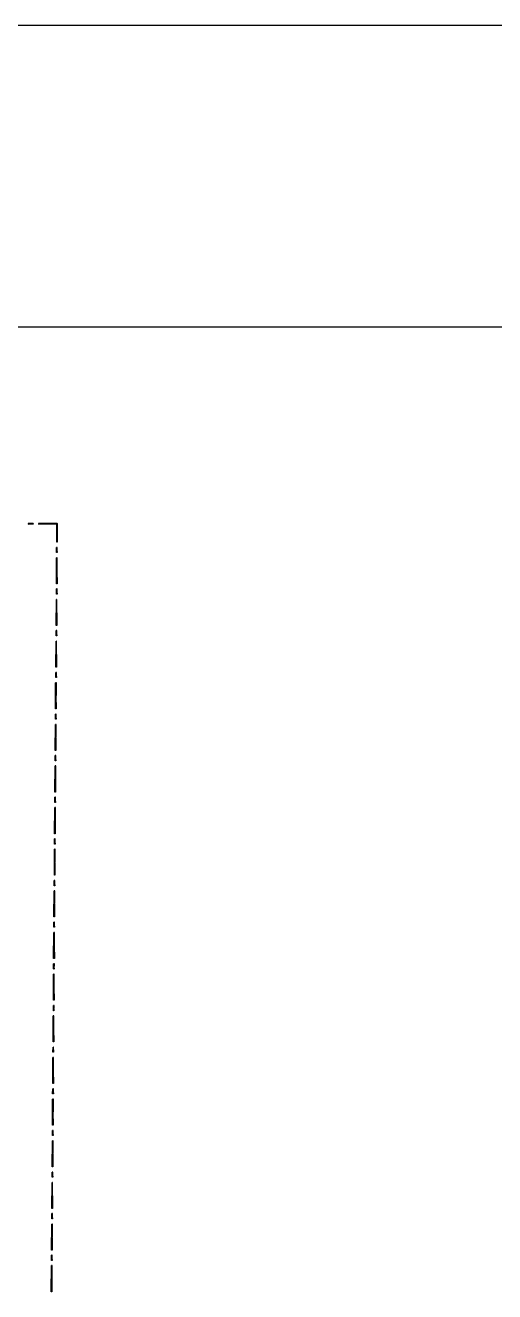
# Model space of a CAD drawing. Header units: feet. Extents: x 2272 to 4893, y 337 to 2916.
# Drawn here: x 3261 to 3541, y 2160 to 2916 of the extents above; entities that cross this region are included whole.
import ezdxf

# ---------------------------------------------------------------- set-up
doc = ezdxf.new("R2010")
doc.units = ezdxf.units.FT

msp = doc.modelspace()

# ---------------------------------------------------------------- hatches: boundary and pattern name
at = {"true_color": 0x999999, "transparency": 33554687}
h = msp.add_hatch(color=253, dxfattribs=at)
h.paths.add_polyline_path([(3262.429, 2618.255), (3262.429, 2617.863), (3265.499, 2618.255)])
h.paths.add_polyline_path([(3262.429, 2617.863), (3265.499, 2618.255), (3265.499, 2617.863)])
h = msp.add_hatch(color=253, dxfattribs=at)
h.paths.add_polyline_path([(3262.429, 2618.255), (3262.429, 2617.863), (3265.499, 2618.255)])
h.paths.add_polyline_path([(3262.429, 2617.863), (3265.499, 2618.255), (3265.499, 2617.863)])
h = msp.add_hatch(color=253, dxfattribs=at)
h.paths.add_polyline_path([(3268.602, 2618.255), (3268.602, 2617.863), (3279.806, 2618.255)])
h.paths.add_polyline_path([(3268.602, 2617.863), (3279.806, 2618.255), (3279.806, 2617.863)])
h = msp.add_hatch(color=253, dxfattribs=at)
h.paths.add_polyline_path([(3268.602, 2618.255), (3268.602, 2617.863), (3279.806, 2618.255)])
h.paths.add_polyline_path([(3268.602, 2617.863), (3279.806, 2618.255), (3279.806, 2617.863)])
h = msp.add_hatch(color=253, dxfattribs=at)
h.paths.add_polyline_path([(3279.969, 2618.092), (3279.643, 2618.092), (3279.904, 2607.149)])
h.paths.add_polyline_path([(3279.643, 2618.092), (3279.904, 2607.149), (3279.545, 2607.149)])
h = msp.add_hatch(color=253, dxfattribs=at)
h.paths.add_polyline_path([(3279.969, 2618.092), (3279.643, 2618.092), (3279.904, 2607.149)])
h.paths.add_polyline_path([(3279.643, 2618.092), (3279.904, 2607.149), (3279.545, 2607.149)])
h = msp.add_hatch(color=253, dxfattribs=at)
h.paths.add_polyline_path([(3279.904, 2604.046), (3279.479, 2604.046), (3279.904, 2600.943)])
h.paths.add_polyline_path([(3279.479, 2604.046), (3279.904, 2600.943), (3279.479, 2600.943)])
h = msp.add_hatch(color=253, dxfattribs=at)
h.paths.add_polyline_path([(3279.904, 2604.046), (3279.479, 2604.046), (3279.904, 2600.943)])
h.paths.add_polyline_path([(3279.479, 2604.046), (3279.904, 2600.943), (3279.479, 2600.943)])
h = msp.add_hatch(color=253, dxfattribs=at)
h.paths.add_polyline_path([(3279.904, 2597.775), (3279.479, 2597.873), (3279.741, 2582.325)])
h.paths.add_polyline_path([(3279.479, 2597.873), (3279.741, 2582.325), (3279.381, 2582.325)])
h = msp.add_hatch(color=253, dxfattribs=at)
h.paths.add_polyline_path([(3279.904, 2597.775), (3279.479, 2597.873), (3279.741, 2582.325)])
h.paths.add_polyline_path([(3279.479, 2597.873), (3279.741, 2582.325), (3279.381, 2582.325)])
h = msp.add_hatch(color=253, dxfattribs=at)
h.paths.add_polyline_path([(3279.741, 2579.222), (3279.316, 2579.222), (3279.741, 2576.118)])
h.paths.add_polyline_path([(3279.316, 2579.222), (3279.741, 2576.118), (3279.316, 2576.118)])
h = msp.add_hatch(color=253, dxfattribs=at)
h.paths.add_polyline_path([(3279.741, 2579.222), (3279.316, 2579.222), (3279.741, 2576.118)])
h.paths.add_polyline_path([(3279.316, 2579.222), (3279.741, 2576.118), (3279.316, 2576.118)])
h = msp.add_hatch(color=253, dxfattribs=at)
h.paths.add_polyline_path([(3279.643, 2572.95), (3279.316, 2572.95), (3279.545, 2557.467)])
h.paths.add_polyline_path([(3279.316, 2572.95), (3279.545, 2557.467), (3279.153, 2557.467)])
h = msp.add_hatch(color=253, dxfattribs=at)
h.paths.add_polyline_path([(3279.643, 2572.95), (3279.316, 2572.95), (3279.545, 2557.467)])
h.paths.add_polyline_path([(3279.316, 2572.95), (3279.545, 2557.467), (3279.153, 2557.467)])
h = msp.add_hatch(color=253, dxfattribs=at)
h.paths.add_polyline_path([(3279.545, 2554.364), (3279.153, 2554.364), (3279.545, 2551.196)])
h.paths.add_polyline_path([(3279.153, 2554.364), (3279.545, 2551.196), (3279.153, 2551.196)])
h = msp.add_hatch(color=253, dxfattribs=at)
h.paths.add_polyline_path([(3279.545, 2554.364), (3279.153, 2554.364), (3279.545, 2551.196)])
h.paths.add_polyline_path([(3279.153, 2554.364), (3279.545, 2551.196), (3279.153, 2551.196)])
h = msp.add_hatch(color=253, dxfattribs=at)
h.paths.add_polyline_path([(3279.479, 2548.093), (3279.153, 2548.093), (3279.381, 2532.642)])
h.paths.add_polyline_path([(3279.153, 2548.093), (3279.381, 2532.642), (3278.957, 2532.642)])
h = msp.add_hatch(color=253, dxfattribs=at)
h.paths.add_polyline_path([(3279.479, 2548.093), (3279.153, 2548.093), (3279.381, 2532.642)])
h.paths.add_polyline_path([(3279.153, 2548.093), (3279.381, 2532.642), (3278.957, 2532.642)])
h = msp.add_hatch(color=253, dxfattribs=at)
h.paths.add_polyline_path([(3279.381, 2529.474), (3278.957, 2529.474), (3279.316, 2526.371)])
h.paths.add_polyline_path([(3278.957, 2529.474), (3279.316, 2526.371), (3278.957, 2526.371)])
h = msp.add_hatch(color=253, dxfattribs=at)
h.paths.add_polyline_path([(3279.381, 2529.474), (3278.957, 2529.474), (3279.316, 2526.371)])
h.paths.add_polyline_path([(3278.957, 2529.474), (3279.316, 2526.371), (3278.957, 2526.371)])
h = msp.add_hatch(color=253, dxfattribs=at)
h.paths.add_polyline_path([(3279.316, 2523.268), (3278.891, 2523.268), (3279.218, 2507.72)])
h.paths.add_polyline_path([(3278.891, 2523.268), (3279.218, 2507.72), (3278.793, 2507.72)])
h = msp.add_hatch(color=253, dxfattribs=at)
h.paths.add_polyline_path([(3279.316, 2523.268), (3278.891, 2523.268), (3279.218, 2507.72)])
h.paths.add_polyline_path([(3278.891, 2523.268), (3279.218, 2507.72), (3278.793, 2507.72)])
h = msp.add_hatch(color=253, dxfattribs=at)
h.paths.add_polyline_path([(3279.218, 2504.617), (3278.793, 2504.617), (3279.153, 2501.546)])
h.paths.add_polyline_path([(3278.793, 2504.617), (3279.153, 2501.546), (3278.793, 2501.546)])
h = msp.add_hatch(color=253, dxfattribs=at)
h.paths.add_polyline_path([(3279.218, 2504.617), (3278.793, 2504.617), (3279.153, 2501.546)])
h.paths.add_polyline_path([(3278.793, 2504.617), (3279.153, 2501.546), (3278.793, 2501.546)])
h = msp.add_hatch(color=253, dxfattribs=at)
h.paths.add_polyline_path([(3279.153, 2498.443), (3278.728, 2498.443), (3279.055, 2482.895)])
h.paths.add_polyline_path([(3278.728, 2498.443), (3279.055, 2482.895), (3278.63, 2482.895)])
h = msp.add_hatch(color=253, dxfattribs=at)
h.paths.add_polyline_path([(3279.153, 2498.443), (3278.728, 2498.443), (3279.055, 2482.895)])
h.paths.add_polyline_path([(3278.728, 2498.443), (3279.055, 2482.895), (3278.63, 2482.895)])
h = msp.add_hatch(color=253, dxfattribs=at)
h.paths.add_polyline_path([(3278.957, 2479.792), (3278.63, 2479.792), (3278.957, 2476.689)])
h.paths.add_polyline_path([(3278.63, 2479.792), (3278.957, 2476.689), (3278.565, 2476.689)])
h = msp.add_hatch(color=253, dxfattribs=at)
h.paths.add_polyline_path([(3278.957, 2479.792), (3278.63, 2479.792), (3278.957, 2476.689)])
h.paths.add_polyline_path([(3278.63, 2479.792), (3278.957, 2476.689), (3278.565, 2476.689)])
h = msp.add_hatch(color=253, dxfattribs=at)
h.paths.add_polyline_path([(3278.957, 2473.618), (3278.565, 2473.618), (3278.891, 2458.038)])
h.paths.add_polyline_path([(3278.565, 2473.618), (3278.891, 2458.038), (3278.467, 2458.038)])
h = msp.add_hatch(color=253, dxfattribs=at)
h.paths.add_polyline_path([(3278.957, 2473.618), (3278.565, 2473.618), (3278.891, 2458.038)])
h.paths.add_polyline_path([(3278.565, 2473.618), (3278.891, 2458.038), (3278.467, 2458.038)])
h = msp.add_hatch(color=253, dxfattribs=at)
h.paths.add_polyline_path([(3278.793, 2448.761), (3278.401, 2448.761), (3278.63, 2433.213)])
h.paths.add_polyline_path([(3278.401, 2448.761), (3278.63, 2433.213), (3278.303, 2433.213)])
h = msp.add_hatch(color=253, dxfattribs=at)
h.paths.add_polyline_path([(3278.793, 2448.761), (3278.401, 2448.761), (3278.63, 2433.213)])
h.paths.add_polyline_path([(3278.401, 2448.761), (3278.63, 2433.213), (3278.303, 2433.213)])
h = msp.add_hatch(color=253, dxfattribs=at)
h.paths.add_polyline_path([(3278.793, 2454.967), (3278.467, 2454.967), (3278.793, 2451.864)])
h.paths.add_polyline_path([(3278.467, 2454.967), (3278.793, 2451.864), (3278.401, 2451.864)])
h = msp.add_hatch(color=253, dxfattribs=at)
h.paths.add_polyline_path([(3278.793, 2454.967), (3278.467, 2454.967), (3278.793, 2451.864)])
h.paths.add_polyline_path([(3278.467, 2454.967), (3278.793, 2451.864), (3278.401, 2451.864)])
h = msp.add_hatch(color=253, dxfattribs=at)
h.paths.add_polyline_path([(3278.63, 2430.11), (3278.205, 2430.11), (3278.63, 2427.039)])
h.paths.add_polyline_path([(3278.205, 2430.11), (3278.63, 2427.039), (3278.205, 2427.039)])
h = msp.add_hatch(color=253, dxfattribs=at)
h.paths.add_polyline_path([(3278.63, 2430.11), (3278.205, 2430.11), (3278.63, 2427.039)])
h.paths.add_polyline_path([(3278.205, 2430.11), (3278.63, 2427.039), (3278.205, 2427.039)])
h = msp.add_hatch(color=253, dxfattribs=at)
h.paths.add_polyline_path([(3278.63, 2423.936), (3278.205, 2423.936), (3278.467, 2408.388)])
h.paths.add_polyline_path([(3278.205, 2423.936), (3278.467, 2408.388), (3278.14, 2408.388)])
h = msp.add_hatch(color=253, dxfattribs=at)
h.paths.add_polyline_path([(3278.63, 2423.936), (3278.205, 2423.936), (3278.467, 2408.388)])
h.paths.add_polyline_path([(3278.205, 2423.936), (3278.467, 2408.388), (3278.14, 2408.388)])
h = msp.add_hatch(color=253, dxfattribs=at)
h.paths.add_polyline_path([(3278.467, 2405.285), (3278.042, 2405.285), (3278.467, 2402.182)])
h.paths.add_polyline_path([(3278.042, 2405.285), (3278.467, 2402.182), (3278.042, 2402.182)])
h = msp.add_hatch(color=253, dxfattribs=at)
h.paths.add_polyline_path([(3278.467, 2405.285), (3278.042, 2405.285), (3278.467, 2402.182)])
h.paths.add_polyline_path([(3278.042, 2405.285), (3278.467, 2402.182), (3278.042, 2402.182)])
h = msp.add_hatch(color=253, dxfattribs=at)
h.paths.add_polyline_path([(3278.401, 2399.111), (3278.042, 2399.111), (3278.303, 2383.531)])
h.paths.add_polyline_path([(3278.042, 2399.111), (3278.303, 2383.531), (3277.879, 2383.531)])
h = msp.add_hatch(color=253, dxfattribs=at)
h.paths.add_polyline_path([(3278.401, 2399.111), (3278.042, 2399.111), (3278.303, 2383.531)])
h.paths.add_polyline_path([(3278.042, 2399.111), (3278.303, 2383.531), (3277.879, 2383.531)])
h = msp.add_hatch(color=253, dxfattribs=at)
h.paths.add_polyline_path([(3278.303, 2380.46), (3277.879, 2380.46), (3278.303, 2377.357)])
h.paths.add_polyline_path([(3277.879, 2380.46), (3278.303, 2377.357), (3277.879, 2377.357)])
h = msp.add_hatch(color=253, dxfattribs=at)
h.paths.add_polyline_path([(3278.303, 2380.46), (3277.879, 2380.46), (3278.303, 2377.357)])
h.paths.add_polyline_path([(3277.879, 2380.46), (3278.303, 2377.357), (3277.879, 2377.357)])
h = msp.add_hatch(color=253, dxfattribs=at)
h.paths.add_polyline_path([(3278.205, 2374.189), (3277.879, 2374.189), (3278.14, 2358.706)])
h.paths.add_polyline_path([(3277.879, 2374.189), (3278.14, 2358.706), (3277.716, 2358.706)])
h = msp.add_hatch(color=253, dxfattribs=at)
h.paths.add_polyline_path([(3278.205, 2374.189), (3277.879, 2374.189), (3278.14, 2358.706)])
h.paths.add_polyline_path([(3277.879, 2374.189), (3278.14, 2358.706), (3277.716, 2358.706)])
h = msp.add_hatch(color=253, dxfattribs=at)
h.paths.add_polyline_path([(3278.14, 2355.603), (3277.716, 2355.603), (3278.042, 2352.434)])
h.paths.add_polyline_path([(3277.716, 2355.603), (3278.042, 2352.434), (3277.716, 2352.532)])
h = msp.add_hatch(color=253, dxfattribs=at)
h.paths.add_polyline_path([(3278.14, 2355.603), (3277.716, 2355.603), (3278.042, 2352.434)])
h.paths.add_polyline_path([(3277.716, 2355.603), (3278.042, 2352.434), (3277.716, 2352.532)])
h = msp.add_hatch(color=253, dxfattribs=at)
h.paths.add_polyline_path([(3278.042, 2349.331), (3277.65, 2349.331), (3277.977, 2333.881)])
h.paths.add_polyline_path([(3277.65, 2349.331), (3277.977, 2333.881), (3277.552, 2333.881)])
h = msp.add_hatch(color=253, dxfattribs=at)
h.paths.add_polyline_path([(3278.042, 2349.331), (3277.65, 2349.331), (3277.977, 2333.881)])
h.paths.add_polyline_path([(3277.65, 2349.331), (3277.977, 2333.881), (3277.552, 2333.881)])
h = msp.add_hatch(color=253, dxfattribs=at)
h.paths.add_polyline_path([(3277.977, 2330.778), (3277.552, 2330.778), (3277.879, 2327.609)])
h.paths.add_polyline_path([(3277.552, 2330.778), (3277.879, 2327.609), (3277.552, 2327.609)])
h = msp.add_hatch(color=253, dxfattribs=at)
h.paths.add_polyline_path([(3277.977, 2330.778), (3277.552, 2330.778), (3277.879, 2327.609)])
h.paths.add_polyline_path([(3277.552, 2330.778), (3277.879, 2327.609), (3277.552, 2327.609)])
h = msp.add_hatch(color=253, dxfattribs=at)
h.paths.add_polyline_path([(3277.879, 2324.506), (3277.454, 2324.506), (3277.814, 2309.024)])
h.paths.add_polyline_path([(3277.454, 2324.506), (3277.814, 2309.024), (3277.389, 2309.024)])
h = msp.add_hatch(color=253, dxfattribs=at)
h.paths.add_polyline_path([(3277.879, 2324.506), (3277.454, 2324.506), (3277.814, 2309.024)])
h.paths.add_polyline_path([(3277.454, 2324.506), (3277.814, 2309.024), (3277.389, 2309.024)])
h = msp.add_hatch(color=253, dxfattribs=at)
h.paths.add_polyline_path([(3277.716, 2305.855), (3277.389, 2305.855), (3277.716, 2302.752)])
h.paths.add_polyline_path([(3277.389, 2305.855), (3277.716, 2302.752), (3277.291, 2302.752)])
h = msp.add_hatch(color=253, dxfattribs=at)
h.paths.add_polyline_path([(3277.716, 2305.855), (3277.389, 2305.855), (3277.716, 2302.752)])
h.paths.add_polyline_path([(3277.389, 2305.855), (3277.716, 2302.752), (3277.291, 2302.752)])
h = msp.add_hatch(color=253, dxfattribs=at)
h.paths.add_polyline_path([(3277.716, 2299.682), (3277.291, 2299.682), (3277.65, 2284.133)])
h.paths.add_polyline_path([(3277.291, 2299.682), (3277.65, 2284.133), (3277.226, 2284.133)])
h = msp.add_hatch(color=253, dxfattribs=at)
h.paths.add_polyline_path([(3277.716, 2299.682), (3277.291, 2299.682), (3277.65, 2284.133)])
h.paths.add_polyline_path([(3277.291, 2299.682), (3277.65, 2284.133), (3277.226, 2284.133)])
h = msp.add_hatch(color=253, dxfattribs=at)
h.paths.add_polyline_path([(3277.552, 2274.824), (3277.128, 2274.824), (3277.389, 2259.276)])
h.paths.add_polyline_path([(3277.128, 2274.824), (3277.389, 2259.276), (3277.062, 2259.276)])
h = msp.add_hatch(color=253, dxfattribs=at)
h.paths.add_polyline_path([(3277.552, 2274.824), (3277.128, 2274.824), (3277.389, 2259.276)])
h.paths.add_polyline_path([(3277.128, 2274.824), (3277.389, 2259.276), (3277.062, 2259.276)])
h = msp.add_hatch(color=253, dxfattribs=at)
h.paths.add_polyline_path([(3277.552, 2281.03), (3277.226, 2281.03), (3277.552, 2277.927)])
h.paths.add_polyline_path([(3277.226, 2281.03), (3277.552, 2277.927), (3277.128, 2277.927)])
h = msp.add_hatch(color=253, dxfattribs=at)
h.paths.add_polyline_path([(3277.552, 2281.03), (3277.226, 2281.03), (3277.552, 2277.927)])
h.paths.add_polyline_path([(3277.226, 2281.03), (3277.552, 2277.927), (3277.128, 2277.927)])
h = msp.add_hatch(color=253, dxfattribs=at)
h.paths.add_polyline_path([(3277.389, 2256.206), (3276.964, 2256.206), (3277.389, 2253.103)])
h.paths.add_polyline_path([(3276.964, 2256.206), (3277.389, 2253.103), (3276.964, 2253.103)])
h = msp.add_hatch(color=253, dxfattribs=at)
h.paths.add_polyline_path([(3277.389, 2256.206), (3276.964, 2256.206), (3277.389, 2253.103)])
h.paths.add_polyline_path([(3276.964, 2256.206), (3277.389, 2253.103), (3276.964, 2253.103)])
h = msp.add_hatch(color=253, dxfattribs=at)
h.paths.add_polyline_path([(3277.389, 2249.999), (3276.964, 2249.999), (3277.226, 2234.451)])
h.paths.add_polyline_path([(3276.964, 2249.999), (3277.226, 2234.451), (3276.866, 2234.451)])
h = msp.add_hatch(color=253, dxfattribs=at)
h.paths.add_polyline_path([(3277.389, 2249.999), (3276.964, 2249.999), (3277.226, 2234.451)])
h.paths.add_polyline_path([(3276.964, 2249.999), (3277.226, 2234.451), (3276.866, 2234.451)])
h = msp.add_hatch(color=253, dxfattribs=at)
h.paths.add_polyline_path([(3277.226, 2231.348), (3276.801, 2231.348), (3277.226, 2228.245)])
h.paths.add_polyline_path([(3276.801, 2231.348), (3277.226, 2228.245), (3276.801, 2228.245)])
h = msp.add_hatch(color=253, dxfattribs=at)
h.paths.add_polyline_path([(3277.226, 2231.348), (3276.801, 2231.348), (3277.226, 2228.245)])
h.paths.add_polyline_path([(3276.801, 2231.348), (3277.226, 2228.245), (3276.801, 2228.245)])
h = msp.add_hatch(color=253, dxfattribs=at)
h.paths.add_polyline_path([(3277.128, 2225.175), (3276.801, 2225.175), (3277.062, 2209.626)])
h.paths.add_polyline_path([(3276.801, 2225.175), (3277.062, 2209.626), (3276.638, 2209.626)])
h = msp.add_hatch(color=253, dxfattribs=at)
h.paths.add_polyline_path([(3277.128, 2225.175), (3276.801, 2225.175), (3277.062, 2209.626)])
h.paths.add_polyline_path([(3276.801, 2225.175), (3277.062, 2209.626), (3276.638, 2209.626)])
h = msp.add_hatch(color=253, dxfattribs=at)
h.paths.add_polyline_path([(3277.062, 2206.523), (3276.638, 2206.523), (3277.062, 2203.42)])
h.paths.add_polyline_path([(3276.638, 2206.523), (3277.062, 2203.42), (3276.638, 2203.42)])
h = msp.add_hatch(color=253, dxfattribs=at)
h.paths.add_polyline_path([(3277.062, 2206.523), (3276.638, 2206.523), (3277.062, 2203.42)])
h.paths.add_polyline_path([(3276.638, 2206.523), (3277.062, 2203.42), (3276.638, 2203.42)])
h = msp.add_hatch(color=253, dxfattribs=at)
h.paths.add_polyline_path([(3276.964, 2200.317), (3276.638, 2200.317), (3276.866, 2184.769)])
h.paths.add_polyline_path([(3276.638, 2200.317), (3276.866, 2184.769), (3276.474, 2184.769)])
h = msp.add_hatch(color=253, dxfattribs=at)
h.paths.add_polyline_path([(3276.964, 2200.317), (3276.638, 2200.317), (3276.866, 2184.769)])
h.paths.add_polyline_path([(3276.638, 2200.317), (3276.866, 2184.769), (3276.474, 2184.769)])
h = msp.add_hatch(color=253, dxfattribs=at)
h.paths.add_polyline_path([(3276.866, 2181.699), (3276.474, 2181.699), (3276.801, 2178.596)])
h.paths.add_polyline_path([(3276.474, 2181.699), (3276.801, 2178.596), (3276.474, 2178.596)])
h = msp.add_hatch(color=253, dxfattribs=at)
h.paths.add_polyline_path([(3276.866, 2181.699), (3276.474, 2181.699), (3276.801, 2178.596)])
h.paths.add_polyline_path([(3276.474, 2181.699), (3276.801, 2178.596), (3276.474, 2178.596)])
h = msp.add_hatch(color=253, dxfattribs=at)
h.paths.add_polyline_path([(3276.801, 2175.492), (3276.376, 2175.492), (3276.703, 2159.944)])
h.paths.add_polyline_path([(3276.376, 2175.492), (3276.703, 2159.944), (3276.311, 2159.944)])
h = msp.add_hatch(color=253, dxfattribs=at)
h.paths.add_polyline_path([(3276.801, 2175.492), (3276.376, 2175.492), (3276.703, 2159.944)])
h.paths.add_polyline_path([(3276.376, 2175.492), (3276.703, 2159.944), (3276.311, 2159.944)])

# ---------------------------------------------------------------- linework, layer by layer
for p, q in [((2720.204, 2915.521), (3269.716, 2915.521)), ((3269.716, 2915.521), (4892.649, 2915.521)), ((4892.649, 2735.521), (2720.204, 2735.521))]:
    msp.add_line(p, q)
at = {"color": 253, "linetype": 'Continuous', "lineweight": -2, "true_color": 0x999999, "transparency": 33554687}
for points in [[(3262.429, 2618.255), (3262.429, 2617.863), (3265.499, 2618.255)], [(3262.429, 2617.863), (3265.499, 2618.255), (3265.499, 2617.863)], [(3262.429, 2618.255), (3262.429, 2617.863), (3265.499, 2618.255)], [(3262.429, 2617.863), (3265.499, 2618.255), (3265.499, 2617.863)], [(3268.602, 2618.255), (3268.602, 2617.863), (3279.806, 2618.255)], [(3268.602, 2617.863), (3279.806, 2618.255), (3279.806, 2617.863)], [(3268.602, 2618.255), (3268.602, 2617.863), (3279.806, 2618.255)], [(3268.602, 2617.863), (3279.806, 2618.255), (3279.806, 2617.863)], [(3279.643, 2618.092), (3279.904, 2607.149), (3279.545, 2607.149)], [(3279.643, 2618.092), (3279.904, 2607.149), (3279.545, 2607.149)], [(3279.969, 2618.092), (3279.643, 2618.092), (3279.904, 2607.149)], [(3279.969, 2618.092), (3279.643, 2618.092), (3279.904, 2607.149)], [(3279.904, 2604.046), (3279.479, 2604.046), (3279.904, 2600.943)], [(3279.479, 2604.046), (3279.904, 2600.943), (3279.479, 2600.943)], [(3279.904, 2604.046), (3279.479, 2604.046), (3279.904, 2600.943)], [(3279.479, 2604.046), (3279.904, 2600.943), (3279.479, 2600.943)], [(3279.479, 2597.873), (3279.741, 2582.325), (3279.381, 2582.325)], [(3279.479, 2597.873), (3279.741, 2582.325), (3279.381, 2582.325)], [(3279.904, 2597.775), (3279.479, 2597.873), (3279.741, 2582.325)], [(3279.904, 2597.775), (3279.479, 2597.873), (3279.741, 2582.325)], [(3279.741, 2579.222), (3279.316, 2579.222), (3279.741, 2576.118)], [(3279.316, 2579.222), (3279.741, 2576.118), (3279.316, 2576.118)], [(3279.741, 2579.222), (3279.316, 2579.222), (3279.741, 2576.118)], [(3279.316, 2579.222), (3279.741, 2576.118), (3279.316, 2576.118)], [(3279.316, 2572.95), (3279.545, 2557.467), (3279.153, 2557.467)], [(3279.316, 2572.95), (3279.545, 2557.467), (3279.153, 2557.467)], [(3279.643, 2572.95), (3279.316, 2572.95), (3279.545, 2557.467)], [(3279.643, 2572.95), (3279.316, 2572.95), (3279.545, 2557.467)], [(3279.545, 2554.364), (3279.153, 2554.364), (3279.545, 2551.196)], [(3279.153, 2554.364), (3279.545, 2551.196), (3279.153, 2551.196)], [(3279.545, 2554.364), (3279.153, 2554.364), (3279.545, 2551.196)], [(3279.153, 2554.364), (3279.545, 2551.196), (3279.153, 2551.196)], [(3279.153, 2548.093), (3279.381, 2532.642), (3278.957, 2532.642)], [(3279.153, 2548.093), (3279.381, 2532.642), (3278.957, 2532.642)], [(3279.479, 2548.093), (3279.153, 2548.093), (3279.381, 2532.642)], [(3279.479, 2548.093), (3279.153, 2548.093), (3279.381, 2532.642)], [(3279.381, 2529.474), (3278.957, 2529.474), (3279.316, 2526.371)], [(3278.957, 2529.474), (3279.316, 2526.371), (3278.957, 2526.371)], [(3279.381, 2529.474), (3278.957, 2529.474), (3279.316, 2526.371)], [(3278.957, 2529.474), (3279.316, 2526.371), (3278.957, 2526.371)], [(3278.891, 2523.268), (3279.218, 2507.72), (3278.793, 2507.72)], [(3278.891, 2523.268), (3279.218, 2507.72), (3278.793, 2507.72)], [(3279.316, 2523.268), (3278.891, 2523.268), (3279.218, 2507.72)], [(3279.316, 2523.268), (3278.891, 2523.268), (3279.218, 2507.72)], [(3279.218, 2504.617), (3278.793, 2504.617), (3279.153, 2501.546)], [(3278.793, 2504.617), (3279.153, 2501.546), (3278.793, 2501.546)], [(3279.218, 2504.617), (3278.793, 2504.617), (3279.153, 2501.546)], [(3278.793, 2504.617), (3279.153, 2501.546), (3278.793, 2501.546)], [(3278.728, 2498.443), (3279.055, 2482.895), (3278.63, 2482.895)], [(3278.728, 2498.443), (3279.055, 2482.895), (3278.63, 2482.895)], [(3279.153, 2498.443), (3278.728, 2498.443), (3279.055, 2482.895)], [(3279.153, 2498.443), (3278.728, 2498.443), (3279.055, 2482.895)], [(3278.63, 2479.792), (3278.957, 2476.689), (3278.565, 2476.689)], [(3278.63, 2479.792), (3278.957, 2476.689), (3278.565, 2476.689)], [(3278.957, 2479.792), (3278.63, 2479.792), (3278.957, 2476.689)], [(3278.957, 2479.792), (3278.63, 2479.792), (3278.957, 2476.689)], [(3278.565, 2473.618), (3278.891, 2458.038), (3278.467, 2458.038)], [(3278.565, 2473.618), (3278.891, 2458.038), (3278.467, 2458.038)], [(3278.957, 2473.618), (3278.565, 2473.618), (3278.891, 2458.038)], [(3278.957, 2473.618), (3278.565, 2473.618), (3278.891, 2458.038)], [(3278.401, 2448.761), (3278.63, 2433.213), (3278.303, 2433.213)], [(3278.401, 2448.761), (3278.63, 2433.213), (3278.303, 2433.213)], [(3278.467, 2454.967), (3278.793, 2451.864), (3278.401, 2451.864)], [(3278.467, 2454.967), (3278.793, 2451.864), (3278.401, 2451.864)], [(3278.793, 2448.761), (3278.401, 2448.761), (3278.63, 2433.213)], [(3278.793, 2448.761), (3278.401, 2448.761), (3278.63, 2433.213)], [(3278.793, 2454.967), (3278.467, 2454.967), (3278.793, 2451.864)], [(3278.793, 2454.967), (3278.467, 2454.967), (3278.793, 2451.864)], [(3278.63, 2430.11), (3278.205, 2430.11), (3278.63, 2427.039)], [(3278.205, 2430.11), (3278.63, 2427.039), (3278.205, 2427.039)], [(3278.63, 2430.11), (3278.205, 2430.11), (3278.63, 2427.039)], [(3278.205, 2430.11), (3278.63, 2427.039), (3278.205, 2427.039)], [(3278.205, 2423.936), (3278.467, 2408.388), (3278.14, 2408.388)], [(3278.205, 2423.936), (3278.467, 2408.388), (3278.14, 2408.388)], [(3278.63, 2423.936), (3278.205, 2423.936), (3278.467, 2408.388)], [(3278.63, 2423.936), (3278.205, 2423.936), (3278.467, 2408.388)], [(3278.467, 2405.285), (3278.042, 2405.285), (3278.467, 2402.182)], [(3278.042, 2405.285), (3278.467, 2402.182), (3278.042, 2402.182)], [(3278.467, 2405.285), (3278.042, 2405.285), (3278.467, 2402.182)], [(3278.042, 2405.285), (3278.467, 2402.182), (3278.042, 2402.182)], [(3278.042, 2399.111), (3278.303, 2383.531), (3277.879, 2383.531)], [(3278.042, 2399.111), (3278.303, 2383.531), (3277.879, 2383.531)], [(3278.401, 2399.111), (3278.042, 2399.111), (3278.303, 2383.531)], [(3278.401, 2399.111), (3278.042, 2399.111), (3278.303, 2383.531)], [(3278.303, 2380.46), (3277.879, 2380.46), (3278.303, 2377.357)], [(3277.879, 2380.46), (3278.303, 2377.357), (3277.879, 2377.357)], [(3278.303, 2380.46), (3277.879, 2380.46), (3278.303, 2377.357)], [(3277.879, 2380.46), (3278.303, 2377.357), (3277.879, 2377.357)], [(3277.879, 2374.189), (3278.14, 2358.706), (3277.716, 2358.706)], [(3277.879, 2374.189), (3278.14, 2358.706), (3277.716, 2358.706)], [(3278.205, 2374.189), (3277.879, 2374.189), (3278.14, 2358.706)], [(3278.205, 2374.189), (3277.879, 2374.189), (3278.14, 2358.706)], [(3278.14, 2355.603), (3277.716, 2355.603), (3278.042, 2352.434)], [(3277.716, 2355.603), (3278.042, 2352.434), (3277.716, 2352.532)], [(3278.14, 2355.603), (3277.716, 2355.603), (3278.042, 2352.434)], [(3277.716, 2355.603), (3278.042, 2352.434), (3277.716, 2352.532)], [(3277.65, 2349.331), (3277.977, 2333.881), (3277.552, 2333.881)], [(3277.65, 2349.331), (3277.977, 2333.881), (3277.552, 2333.881)], [(3278.042, 2349.331), (3277.65, 2349.331), (3277.977, 2333.881)], [(3278.042, 2349.331), (3277.65, 2349.331), (3277.977, 2333.881)], [(3277.977, 2330.778), (3277.552, 2330.778), (3277.879, 2327.609)], [(3277.552, 2330.778), (3277.879, 2327.609), (3277.552, 2327.609)], [(3277.977, 2330.778), (3277.552, 2330.778), (3277.879, 2327.609)], [(3277.552, 2330.778), (3277.879, 2327.609), (3277.552, 2327.609)], [(3277.454, 2324.506), (3277.814, 2309.024), (3277.389, 2309.024)], [(3277.454, 2324.506), (3277.814, 2309.024), (3277.389, 2309.024)], [(3277.879, 2324.506), (3277.454, 2324.506), (3277.814, 2309.024)], [(3277.879, 2324.506), (3277.454, 2324.506), (3277.814, 2309.024)], [(3277.389, 2305.855), (3277.716, 2302.752), (3277.291, 2302.752)], [(3277.389, 2305.855), (3277.716, 2302.752), (3277.291, 2302.752)], [(3277.716, 2305.855), (3277.389, 2305.855), (3277.716, 2302.752)], [(3277.716, 2305.855), (3277.389, 2305.855), (3277.716, 2302.752)], [(3277.291, 2299.682), (3277.65, 2284.133), (3277.226, 2284.133)], [(3277.291, 2299.682), (3277.65, 2284.133), (3277.226, 2284.133)], [(3277.716, 2299.682), (3277.291, 2299.682), (3277.65, 2284.133)], [(3277.716, 2299.682), (3277.291, 2299.682), (3277.65, 2284.133)], [(3277.128, 2274.824), (3277.389, 2259.276), (3277.062, 2259.276)], [(3277.128, 2274.824), (3277.389, 2259.276), (3277.062, 2259.276)], [(3277.226, 2281.03), (3277.552, 2277.927), (3277.128, 2277.927)], [(3277.226, 2281.03), (3277.552, 2277.927), (3277.128, 2277.927)], [(3277.552, 2274.824), (3277.128, 2274.824), (3277.389, 2259.276)], [(3277.552, 2274.824), (3277.128, 2274.824), (3277.389, 2259.276)], [(3277.552, 2281.03), (3277.226, 2281.03), (3277.552, 2277.927)], [(3277.552, 2281.03), (3277.226, 2281.03), (3277.552, 2277.927)], [(3277.389, 2256.206), (3276.964, 2256.206), (3277.389, 2253.103)], [(3276.964, 2256.206), (3277.389, 2253.103), (3276.964, 2253.103)], [(3277.389, 2256.206), (3276.964, 2256.206), (3277.389, 2253.103)], [(3276.964, 2256.206), (3277.389, 2253.103), (3276.964, 2253.103)], [(3276.964, 2249.999), (3277.226, 2234.451), (3276.866, 2234.451)], [(3276.964, 2249.999), (3277.226, 2234.451), (3276.866, 2234.451)], [(3277.389, 2249.999), (3276.964, 2249.999), (3277.226, 2234.451)], [(3277.389, 2249.999), (3276.964, 2249.999), (3277.226, 2234.451)], [(3277.226, 2231.348), (3276.801, 2231.348), (3277.226, 2228.245)], [(3276.801, 2231.348), (3277.226, 2228.245), (3276.801, 2228.245)], [(3277.226, 2231.348), (3276.801, 2231.348), (3277.226, 2228.245)], [(3276.801, 2231.348), (3277.226, 2228.245), (3276.801, 2228.245)], [(3276.801, 2225.175), (3277.062, 2209.626), (3276.638, 2209.626)], [(3276.801, 2225.175), (3277.062, 2209.626), (3276.638, 2209.626)], [(3277.128, 2225.175), (3276.801, 2225.175), (3277.062, 2209.626)], [(3277.128, 2225.175), (3276.801, 2225.175), (3277.062, 2209.626)], [(3277.062, 2206.523), (3276.638, 2206.523), (3277.062, 2203.42)], [(3276.638, 2206.523), (3277.062, 2203.42), (3276.638, 2203.42)], [(3277.062, 2206.523), (3276.638, 2206.523), (3277.062, 2203.42)], [(3276.638, 2206.523), (3277.062, 2203.42), (3276.638, 2203.42)], [(3276.638, 2200.317), (3276.866, 2184.769), (3276.474, 2184.769)], [(3276.638, 2200.317), (3276.866, 2184.769), (3276.474, 2184.769)], [(3276.964, 2200.317), (3276.638, 2200.317), (3276.866, 2184.769)], [(3276.964, 2200.317), (3276.638, 2200.317), (3276.866, 2184.769)], [(3276.866, 2181.699), (3276.474, 2181.699), (3276.801, 2178.596)], [(3276.474, 2181.699), (3276.801, 2178.596), (3276.474, 2178.596)], [(3276.866, 2181.699), (3276.474, 2181.699), (3276.801, 2178.596)], [(3276.474, 2181.699), (3276.801, 2178.596), (3276.474, 2178.596)], [(3276.376, 2175.492), (3276.703, 2159.944), (3276.311, 2159.944)], [(3276.376, 2175.492), (3276.703, 2159.944), (3276.311, 2159.944)], [(3276.801, 2175.492), (3276.376, 2175.492), (3276.703, 2159.944)], [(3276.801, 2175.492), (3276.376, 2175.492), (3276.703, 2159.944)]]:
    msp.add_lwpolyline(points, close=True, dxfattribs=at)
msp.add_lwpolyline([(3279.806, 2618.255), (3279.806, 2617.863), (3279.806, 2617.863)], dxfattribs=at)
msp.add_lwpolyline([(3279.806, 2618.255), (3279.806, 2617.863), (3279.806, 2617.863)], dxfattribs=at)

doc.saveas('drawing.dxf')
